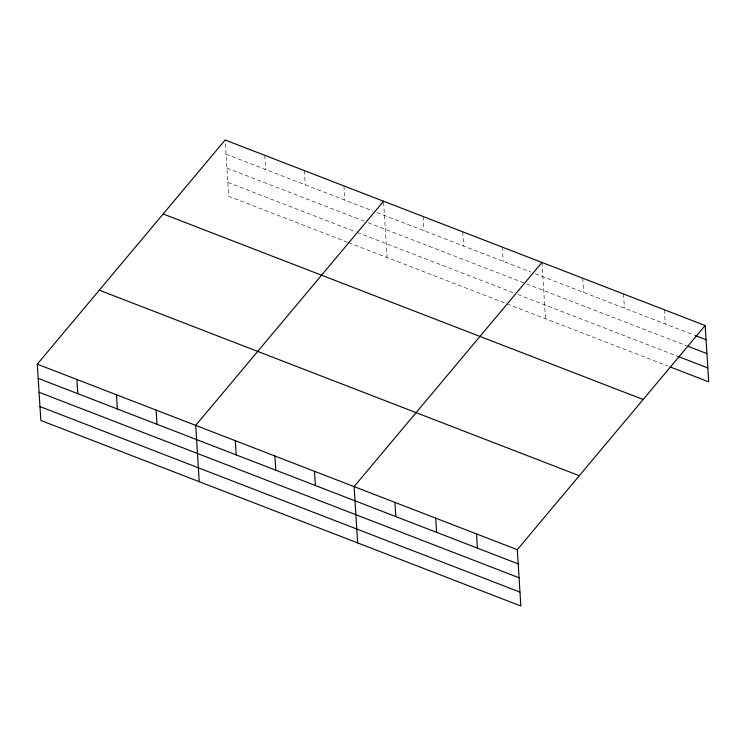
<?xml version="1.0" encoding="UTF-8"?>
<svg xmlns="http://www.w3.org/2000/svg" width="746" height="746" viewBox="0 0 746 746"><rect width="100%" height="100%" fill="white"/><g stroke="black" fill="none" stroke-linecap="round" stroke-linejoin="round"><path stroke-width="0.56" stroke-dasharray="3.73 2.8" d="M226.047 154.208L372.674 210.885M376.954 212.535L531.077 272.103M535.358 273.763L694.237 335.168M226.924 168.102L363.917 221.049M368.198 222.709L686.525 345.743M227.819 182.416L356.252 232.062M357.325 232.472L513.584 292.87M517.864 294.521L677.76 356.318M347.496 242.226L228.696 196.31L225.152 140.006M348.569 242.646L505.9 303.454M506.972 303.864L667.903 366.062M664.36 309.758L665.255 323.96M623.553 293.989L624.449 308.191M582.757 278.221L583.652 292.423M541.96 262.452L545.494 318.756M502.356 247.15L503.252 261.352M462.753 231.838L463.648 246.04M423.159 216.536L424.045 230.738M383.621 202.325L387.099 257.538M343.953 185.922L344.848 200.124M304.349 170.62L305.245 184.821M264.755 155.317L265.651 169.519"/><path stroke-width="1.12" d="M705.157 325.526L517.304 549.69L520.848 605.994L40.843 420.474L37.3 364.169L225.152 140.006L705.157 325.526L708.7 381.831L670.048 366.892M383.556 201.234L195.704 425.388L199.247 481.692M541.96 262.452L354.108 486.606L357.642 542.911M695.319 335.579L706.052 339.728M687.598 346.153L706.928 353.623M678.832 356.737L707.823 367.937M163.16 213.981L643.164 399.502M99.293 290.194L579.297 475.715M37.3 364.169L517.304 549.69M38.195 378.371L518.2 563.892M39.072 392.265L519.076 577.786M39.967 406.579L519.971 592.1M476.507 533.922L477.393 548.123M435.701 518.144L436.596 532.346M394.904 502.375L395.8 516.577M314.504 471.304L315.399 485.506M274.901 456.002L275.796 470.204M235.298 440.69L236.193 454.892M156.101 410.086L156.996 424.288M116.497 394.774L117.392 408.976M76.903 379.472L77.798 393.674"/></g></svg>
